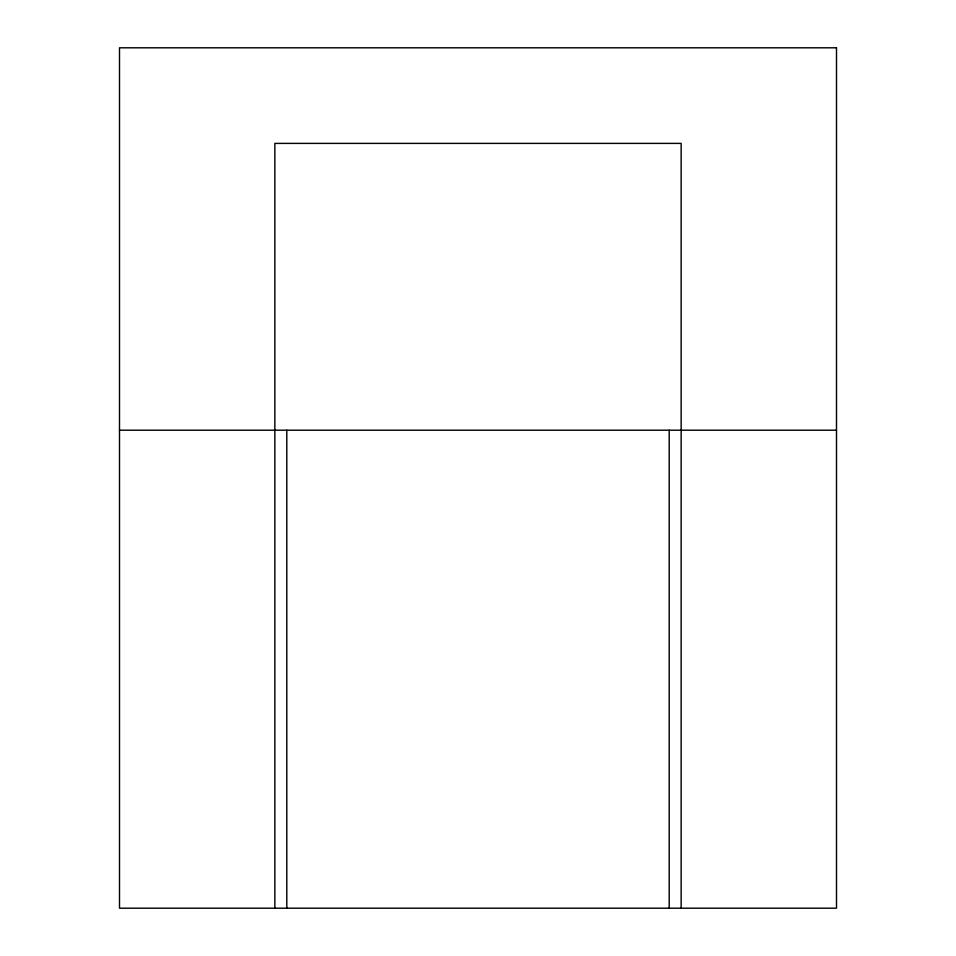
<?xml version="1.0" encoding="UTF-8"?>
<svg xmlns="http://www.w3.org/2000/svg" width="956" height="956" viewBox="0 0 956 956"><rect width="100%" height="100%" fill="white"/><g stroke="black" fill="none" stroke-linecap="round" stroke-linejoin="round"><path stroke-width="1.43" d="M119.5 430.2L836.5 430.2M681.15 908.2L681.15 143.4L274.85 143.4L274.85 908.2M669.2 430.2L669.2 908.2M286.8 430.2L286.8 908.2M836.5 47.8L119.5 47.8L119.5 908.2L836.5 908.2L836.5 47.8"/></g></svg>
